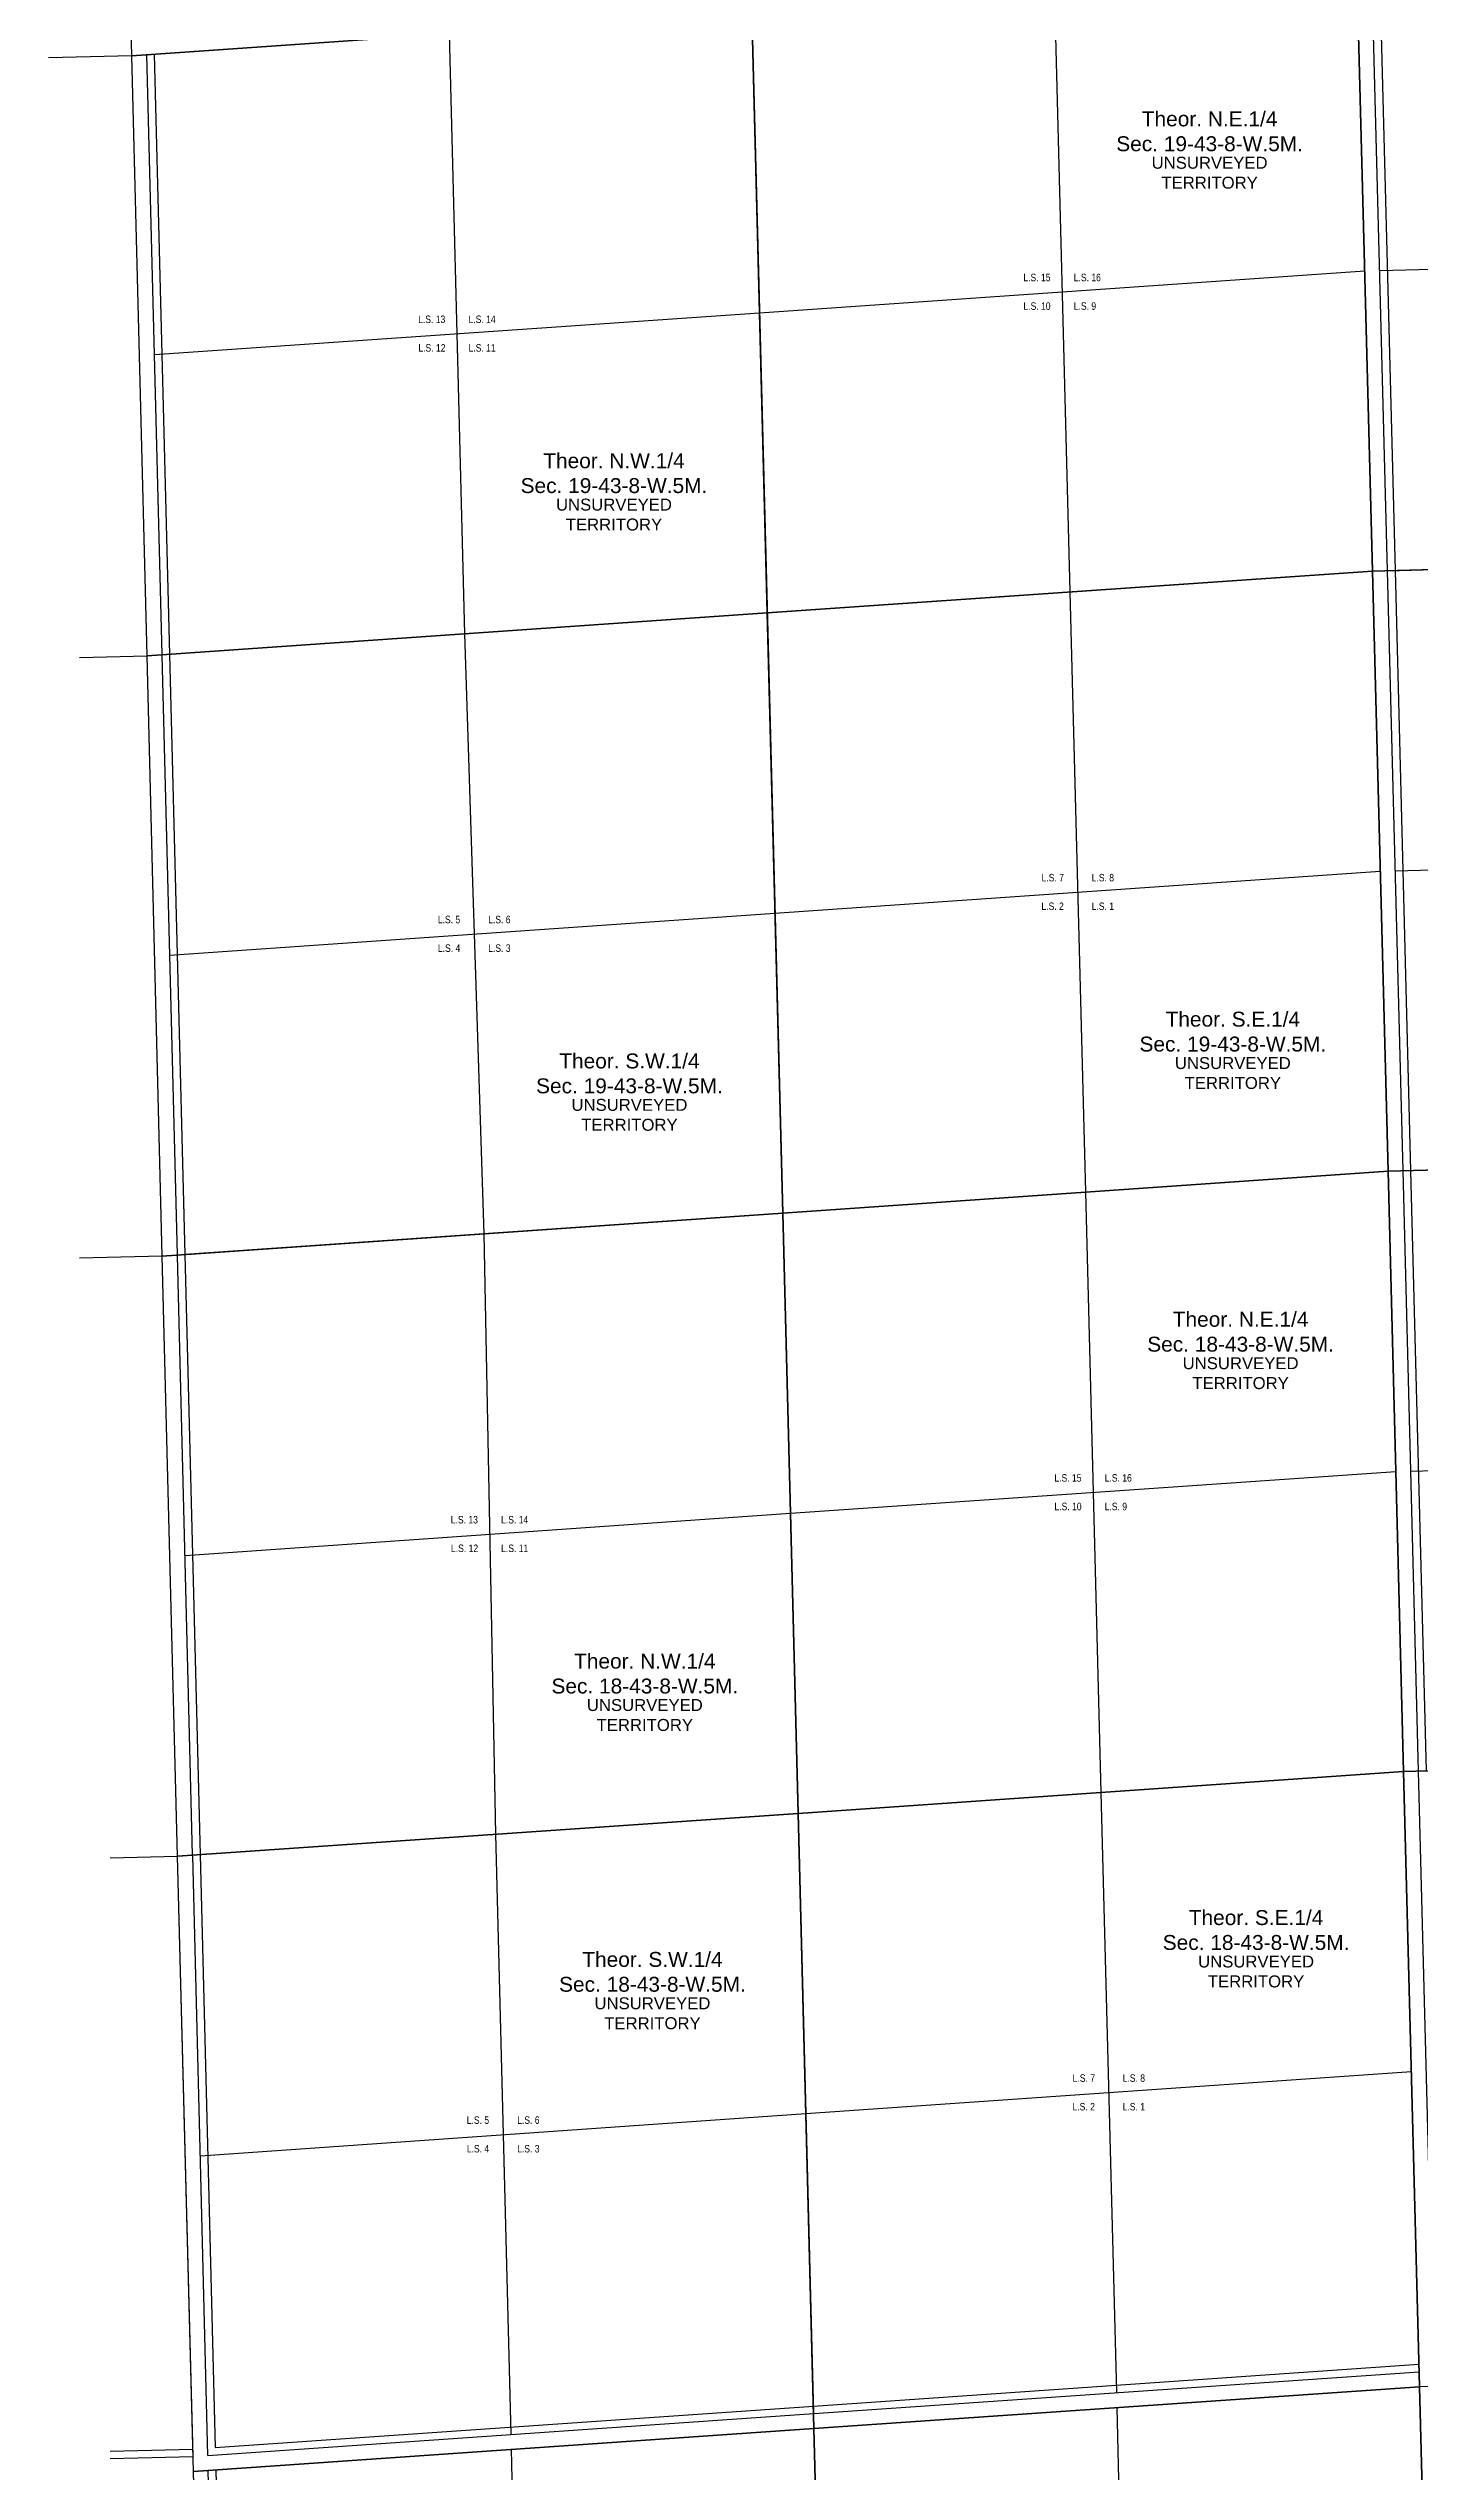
# Model space of a CAD drawing. Header units: millimetres. Extents: x 623951 to 634241, y 5836956 to 5847139.
# Drawn here: x 623992 to 625828, y 5840239 to 5843485 of the extents above; entities that cross this region are included whole.
import ezdxf

# ---------------------------------------------------------------- set-up
doc = ezdxf.new("R2010")
doc.units = ezdxf.units.MM
for name, color, linetype in [('C-SYMBOL', 7, 'Continuous'), ('C-UNS-T', 7, 'Continuous'), ('L-QSEC', 7, 'Continuous'), ('L-QUATER', 30, 'Continuous'), ('L-SECTION-LSD', 7, 'Continuous'), ('L-USEC', 7, 'Continuous'), ('L-USEC-0', 1, 'Continuous'), ('L-USEC2012', 3, 'Continuous'), ('L-USEC3018', 5, 'Continuous')]:
    doc.layers.add(name, color=color, linetype=linetype)
doc.styles.add('100L', font='ARIALN.TTF', dxfattribs={"height": 11})
doc.styles.get("Standard").update_dxf_attribs({"font": 'arial.ttf'})

msp = doc.modelspace()

# ---------------------------------------------------------------- linework, layer by layer
at = {"layer": 'L-QSEC'}
for p, q in [((624933.9, 5843532.8), (624975.2, 5841924.5)), ((625785, 5842785.3), (627409.1, 5842828.5)), ((624144.2, 5842673), (625764.9, 5842784.8)), ((624033.7, 5842668.9), (624124.1, 5842671.2)), ((624975.2, 5841924.5), (625016.5, 5840316.3)), ((625826.6, 5841177.1), (627451.3, 5841220.3)), ((624185.2, 5841064.7), (625806.5, 5841176.6)), ((624074.8, 5841060.7), (624165.1, 5841062.9)), ((625017, 5840296.2), (625058.3, 5838687.9))]:
    msp.add_line(p, q, dxfattribs=at)
at = {"layer": 'L-QUATER'}
for points in [[(624082.6, 5844299.5), (624912.7, 5844357), (624933.9, 5843532.8), (624103.6, 5843475.3)], [(625744.1, 5843588.9), (626576.1, 5843611), (626597.1, 5842806.9), (625764.9, 5842784.8)], [(624933.9, 5843532.8), (625744.1, 5843588.9), (625764.9, 5842784.8), (624954.6, 5842728.7)], [(624103.6, 5843475.3), (624933.9, 5843532.8), (624954.6, 5842728.7), (624124.1, 5842671.2)], [(625764.9, 5842784.8), (626597.1, 5842806.9), (626618, 5842002.8), (625785.7, 5841980.7)], [(624954.6, 5842728.7), (625764.9, 5842784.8), (625785.7, 5841980.7), (624975.2, 5841924.5)], [(624124.1, 5842671.2), (624954.6, 5842728.7), (624975.2, 5841924.5), (624144.6, 5841867)], [(625785.7, 5841980.7), (626618, 5842002.8), (626638.9, 5841198.7), (625806.5, 5841176.6)], [(624975.2, 5841924.5), (625785.7, 5841980.7), (625806.5, 5841176.6), (624995.9, 5841120.4)], [(624144.6, 5841867), (624975.2, 5841924.5), (624995.9, 5841120.4), (624165.1, 5841062.9)], [(624995.9, 5841120.4), (625806.5, 5841176.6), (625827.8, 5840352.3), (625017, 5840296.2)], [(625806.5, 5841176.6), (626638.9, 5841198.7), (626660.4, 5840374.4), (625827.8, 5840352.3)], [(624165.1, 5841062.9), (624995.9, 5841120.4), (625017, 5840296.2), (624186.2, 5840238.7)], [(625017, 5840296.2), (625827.8, 5840352.3), (625848.6, 5839548.2), (625037.7, 5839492.1)], [(624186.2, 5840238.7), (625017, 5840296.2), (625037.7, 5839492.1), (624206.7, 5839434.5)]]:
    msp.add_lwpolyline(points, close=True, dxfattribs=at)
at = {"layer": 'L-SECTION-LSD'}
for p, q in [((625339, 5843560.9), (625359.7, 5842756.9)), ((624528.8, 5843504.7), (624549.4, 5842700.9)), ((624944.2, 5843130.9), (625754.5, 5843186.9)), ((625774.6, 5843187.4), (626586.6, 5843209)), ((624134, 5843074.8), (624944.2, 5843130.9)), ((625359.7, 5842756.9), (625380.5, 5841952.6)), ((624549.4, 5842700.9), (624575, 5841896.8)), ((625795.4, 5842383.3), (626607.5, 5842404.9)), ((624964.9, 5842326.7), (625775.3, 5842382.7)), ((624154.5, 5842270.3), (624964.9, 5842326.7)), ((625380.5, 5841952.6), (625401.2, 5841148.6)), ((624575, 5841896.8), (624590.5, 5841092.7)), ((625816.2, 5841579.1), (626628.5, 5841600.7)), ((624985.5, 5841522.6), (625796.1, 5841578.6)), ((624175, 5841466.1), (624985.5, 5841522.6)), ((625401.2, 5841148.6), (625422.1, 5840344.4)), ((624590.5, 5841092.7), (624611.3, 5840288.3)), ((625006.2, 5840718.5), (625816.9, 5840774.5)), ((624195.5, 5840661.8), (625006.2, 5840718.5)), ((625422.4, 5840324.3), (625443.1, 5839520.2)), ((624611.6, 5840268.1), (624632.2, 5839464.3))]:
    msp.add_line(p, q, dxfattribs=at)
at = {"layer": 'L-USEC'}
for points in [[(626618, 5842002.8), (625805.8, 5841981.2)], [(625785.7, 5841980.7), (624975.2, 5841924.5)], [(624975.2, 5841924.5), (624174.8, 5841869.1)], [(624144.6, 5841867), (624033.7, 5841864.3)]]:
    msp.add_lwpolyline(points, dxfattribs=at)
at = {"layer": 'L-USEC-0'}
for points in [[(625764.9, 5842784.8), (625744.1, 5843588.9)], [(624103.6, 5843475.3), (623992.2, 5843472.6)], [(624124.1, 5842671.2), (624103.6, 5843475.3)], [(625785.7, 5841980.7), (625764.9, 5842784.8)], [(625806.5, 5841176.6), (625785.7, 5841980.7)], [(624165.1, 5841062.9), (624144.6, 5841867)], [(625827.3, 5840372.4), (625806.5, 5841176.6)], [(625016.9, 5840316.3), (625827.3, 5840372.4)], [(625827.8, 5840352.3), (625017, 5840296.2)], [(625848.6, 5839548.2), (625827.8, 5840352.3)]]:
    msp.add_lwpolyline(points, dxfattribs=at)
at = {"layer": 'L-USEC2012'}
for points in [[(625785, 5842785.3), (625764.2, 5843589.5)], [(624933.9, 5843532.8), (624123.7, 5843476.7)], [(624144.2, 5842673), (624123.7, 5843476.7)], [(625805.8, 5841981.2), (625785, 5842785.3)], [(624144.6, 5841867), (624124.1, 5842671.2)], [(624164.7, 5841868.9), (624144.2, 5842671.7)], [(625826.6, 5841177.1), (625805.8, 5841981.2)], [(624185.2, 5841064.7), (624164.7, 5841867.5)], [(625847.4, 5840373), (625826.6, 5841177.1)], [(624185.7, 5840258.8), (624165.1, 5841062.9)], [(624205.7, 5840260.2), (624185.3, 5841063.4)], [(624205.7, 5840260.2), (625016.9, 5840316.3)], [(625017, 5840296.2), (624206.2, 5840240)], [(624074.8, 5840256), (624185.7, 5840258.8)], [(624226.7, 5839436.4), (624206.2, 5840240)]]:
    msp.add_lwpolyline(points, dxfattribs=at)
at = {"layer": 'L-USEC3018'}
for points in [[(625774.3, 5843589.7), (625795.1, 5842785.6)], [(624133.7, 5843477.4), (624154.3, 5842673.2)], [(625795.1, 5842785.6), (625815.9, 5841981.5)], [(624154.3, 5842673.2), (624174.8, 5841869.1)], [(625815.9, 5841981.5), (625836.7, 5841177.4)], [(624174.8, 5841869.1), (624195.3, 5841065)], [(624195.3, 5841065), (624215.5, 5840270.9)], [(625016.3, 5840326.4), (625827, 5840382.5)], [(624215.5, 5840270.9), (625016.3, 5840326.4)], [(624074.8, 5840266.1), (624185.4, 5840268.8)], [(624216.3, 5840240.7), (624236.8, 5839436.6)]]:
    msp.add_lwpolyline(points, dxfattribs=at)

# ---------------------------------------------------------------- texts
at = {"layer": 'C-SYMBOL', "color": 3, "char_height": 20, "attachment_point": 5}
for s, insert in [('Theor. N.E.1/4\\PSec. 19-43-8-W.5M.', (625546.8, 5843373.9)), ('Theor. N.W.1/4\\PSec. 19-43-8-W.5M.', (624749.3, 5842915.9)), ('Theor. S.E.1/4\\PSec. 19-43-8-W.5M.', (625577.9, 5842167.7)), ('Theor. S.W.1/4\\PSec. 19-43-8-W.5M.', (624770, 5842111.7)), ('Theor. N.E.1/4\\PSec. 18-43-8-W.5M.', (625588.3, 5841765.6)), ('Theor. N.W.1/4\\PSec. 18-43-8-W.5M.', (624790.6, 5841307.6)), ('Theor. S.E.1/4\\PSec. 18-43-8-W.5M.', (625609, 5840964)), ('Theor. S.W.1/4\\PSec. 18-43-8-W.5M.', (624800.8, 5840908))]:
    msp.add_mtext(s, dxfattribs=dict(at, insert=insert))
at = {"layer": 'C-UNS-T', "color": 3, "char_height": 16, "attachment_point": 2}
for insert in [(625546.8, 5843339.9), (624749.3, 5842881.9), (625577.9, 5842133.7), (624770, 5842077.7), (625588.3, 5841731.6), (624790.6, 5841273.6), (625609, 5840930), (624800.8, 5840874)]:
    msp.add_mtext('UNSURVEYED\\PTERRITORY', dxfattribs=dict(at, insert=insert))

# ---------------------------------------------------------------- next in the draw order: texts
at = {"layer": 'L-SECTION-LSD', "char_height": 10, "attachment_point": 1, "style": '100L', "bg_fill": 3, "box_fill_scale": 1.5, "bg_fill_color": 256, "bg_fill_transparency": 0}
for s, width, insert in [('\\pxqr;L.S. 15', 36.859, (625296.9, 5843183.2)), ('\\pxql;L.S. 16', 36.941, (625364.9, 5843183.2)), ('\\pxqr;L.S. 10', 36.954, (625296.9, 5843144.9)), ('\\pxql;L.S. 9', 30.527, (625364.9, 5843144.9)), ('\\pxqr;L.S. 13', 36.834, (624486.6, 5843127.2)), ('L.S. 14', 36.998, (624554.6, 5843127.2)), ('\\pxqr;L.S. 12', 37.112, (624486.6, 5843088.9)), ('\\pxql;L.S. 11', 36.449, (624554.6, 5843088.9)), ('\\pxqr;L.S. 7', 30.88, (625320.9, 5842379.1)), ('L.S. 8', 30.401, (625388.9, 5842379.1)), ('\\pxqr;L.S. 2', 30.653, (625320.9, 5842340.8)), ('L.S. 1', 29.991, (625388.9, 5842340.8)), ('\\pxqr;L.S. 5', 30.401, (624513, 5842323)), ('\\pxql;L.S. 6', 30.483, (624580.9, 5842323)), ('\\pxqr;L.S. 4', 30.54, (624513, 5842284.7)), ('\\pxql;L.S. 3', 30.376, (624580.9, 5842284.7)), ('\\pxqr;L.S. 15', 36.859, (625338.4, 5841574.9)), ('\\pxql;L.S. 16', 36.941, (625406.3, 5841574.9)), ('\\pxqr;L.S. 10', 36.954, (625338.4, 5841536.6)), ('\\pxql;L.S. 9', 30.527, (625406.3, 5841536.6)), ('\\pxqr;L.S. 13', 36.834, (624530.3, 5841518.9)), ('L.S. 14', 36.998, (624598.2, 5841518.9)), ('\\pxqr;L.S. 12', 37.112, (624530.3, 5841480.6)), ('\\pxql;L.S. 11', 36.449, (624598.2, 5841480.6)), ('\\pxqr;L.S. 7', 30.88, (625362.5, 5840770.8)), ('L.S. 8', 30.401, (625430.4, 5840770.8)), ('\\pxqr;L.S. 5', 30.401, (624551.7, 5840714.5)), ('\\pxql;L.S. 6', 30.483, (624619.7, 5840714.5)), ('\\pxqr;L.S. 2', 30.653, (625362.5, 5840732.5)), ('L.S. 1', 29.991, (625430.4, 5840732.5)), ('\\pxqr;L.S. 4', 30.54, (624551.7, 5840676.2)), ('\\pxql;L.S. 3', 30.376, (624619.7, 5840676.2))]:
    msp.add_mtext_dynamic_manual_height_columns(s, width=width, gutter_width=55, heights=[0], dxfattribs=dict(at, insert=insert))

doc.saveas('drawing.dxf')
